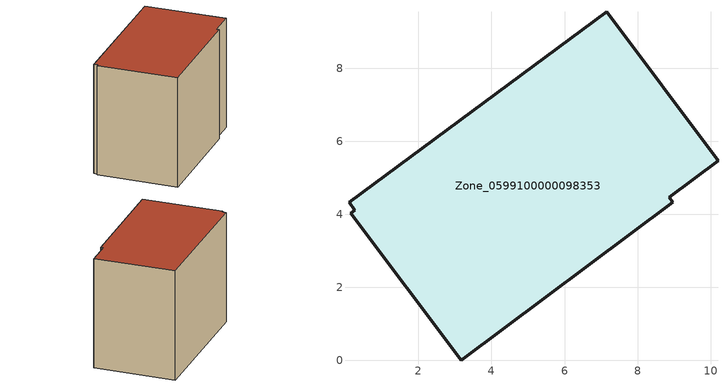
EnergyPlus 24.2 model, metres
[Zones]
Zone_0599100000098353
 floor ground (C_G): 0.26,4.12 0.11,4.32 7.15,9.55 10.2,5.46 8.86,4.46 8.96,4.33 3.17,0 0.15,4.04 z0
 wall outside (C_F): 0.15,4.04 3.17,0 8.96,4.33 8.86,4.46 10.2,5.46 7.15,9.55 0.11,4.32 0.26,4.12 0.15,4.04 z0:7.06
 roof outside (C_R): 0.26,4.12 0.15,4.04 3.17,0 8.96,4.33 8.86,4.46 10.2,5.46 7.15,9.55 0.11,4.32 z7.06
[BUILDING]
Pand.0599100000098353: North Axis=0; Terrain=City; Loads Convergence Tolerance Value=0.04; Temperature Convergence Tolerance Value=0.4; Solar Distribution=FullExterior; Maximum Number of Warmup Days=25; Minimum Number of Warmup Days=1
[Site:Location]
Rotterdam.The.Hague.AP_ZH_NLD Design_Conditions: Latitude=51.96; Longitude=4.45; Time Zone=1; Elevation=-4.5
[SITE:GROUNDTEMPERATURE:BUILDINGSURFACE]
18, 18, 18, 18, 18, 18, 18, 18, 18, 18, 18, 18
[MATERIAL] Thermal Absorptance=0.9; Solar Absorptance=0.7; Visible Absorptance=0.7
Name | Roughness | Thickness | Conductivity | Density | Specific Heat
G.TC.1946 | MediumSmooth | 0.15 | 1 | 540 | 1210
F.TC.1946 | Rough | 0.3 | 0.857143 | 1920 | 840
R.TC.1946 | MediumRough | 0.2 | 0.909091 | 1500 | 1000
[CONSTRUCTION]
C_G: G.TC.1946
C_F: F.TC.1946
C_R: R.TC.1946
[ZONE]
Zone_0599100000098353: Type=1; Multiplier=1; Ceiling Height=Autocalculate; Volume=Autocalculate; Floor Area=autocalculate; Part of Total Floor Area=Yes
[ZONEINFILTRATION:DESIGNFLOWRATE]
Infil_Zone_0599100000098353: Zone or ZoneList or Space or SpaceList=Zone_0599100000098353; Schedule=AlwaysOn; Design Flow Rate Calculation Method=Flow/Area; Flow Rate per Floor Area=0.003; Constant Term Coefficient=1; Temperature Term Coefficient=0; Velocity Term Coefficient=0; Velocity Squared Term Coefficient=0
[HVACTEMPLATE:ZONE:IDEALLOADSAIRSYSTEM]
Zone_0599100000098353: Maximum Heating Supply Air Temperature=50; Minimum Cooling Supply Air Temperature=13; Maximum Heating Supply Air Humidity Ratio=0.0156; Minimum Cooling Supply Air Humidity Ratio=0.0077; Heating Limit=NoLimit; Cooling Limit=NoLimit; Dehumidification Control Type=ConstantSensibleHeatRatio; Cooling Sensible Heat Ratio=0.7; Dehumidification Setpoint=60; Humidification Control Type=None; Humidification Setpoint=30; Outdoor Air Method=None; Outdoor Air Flow Rate per Person=0.00944; Outdoor Air Flow Rate per Zone Floor Area=0; Outdoor Air Flow Rate per Zone=0; Demand Controlled Ventilation Type=None; Outdoor Air Economizer Type=NoEconomizer; Heat Recovery Type=None; Sensible Heat Recovery Effectiveness=0.7; Latent Heat Recovery Effectiveness=0.65
[ZONECONTROL:THERMOSTAT]
ThermostatControl_Zone_0599100000098353: Zone or ZoneList=Zone_0599100000098353; Control Type Schedule=DualSetpointControlType; Control 1=Thermostat_Zone_0599100000098353; Temperature Difference Between Cutout And Setpoint=0
[THERMOSTATSETPOINT:DUALSETPOINT]
Thermostat_Zone_0599100000098353: Heating Setpoint Temperature Schedule=HeatingSetpoint_Zone_0599100000098353; Cooling Setpoint Temperature Schedule=CoolingSetpoint_Zone_0599100000098353
[SCHEDULE:COMPACT]
HeatingSetpoint_Zone_0599100000098353: Through: 12/31, For: AllDays, Until: 24:00, 21
CoolingSetpoint_Zone_0599100000098353: Through: 12/31, For: AllDays, Until: 24:00, 24
DualSetpointControlType: Through: 12/31, For: AllDays, Until: 24:00, 4
AlwaysOn: Through: 12/31, For: AllDays, Until: 24:00, 1
